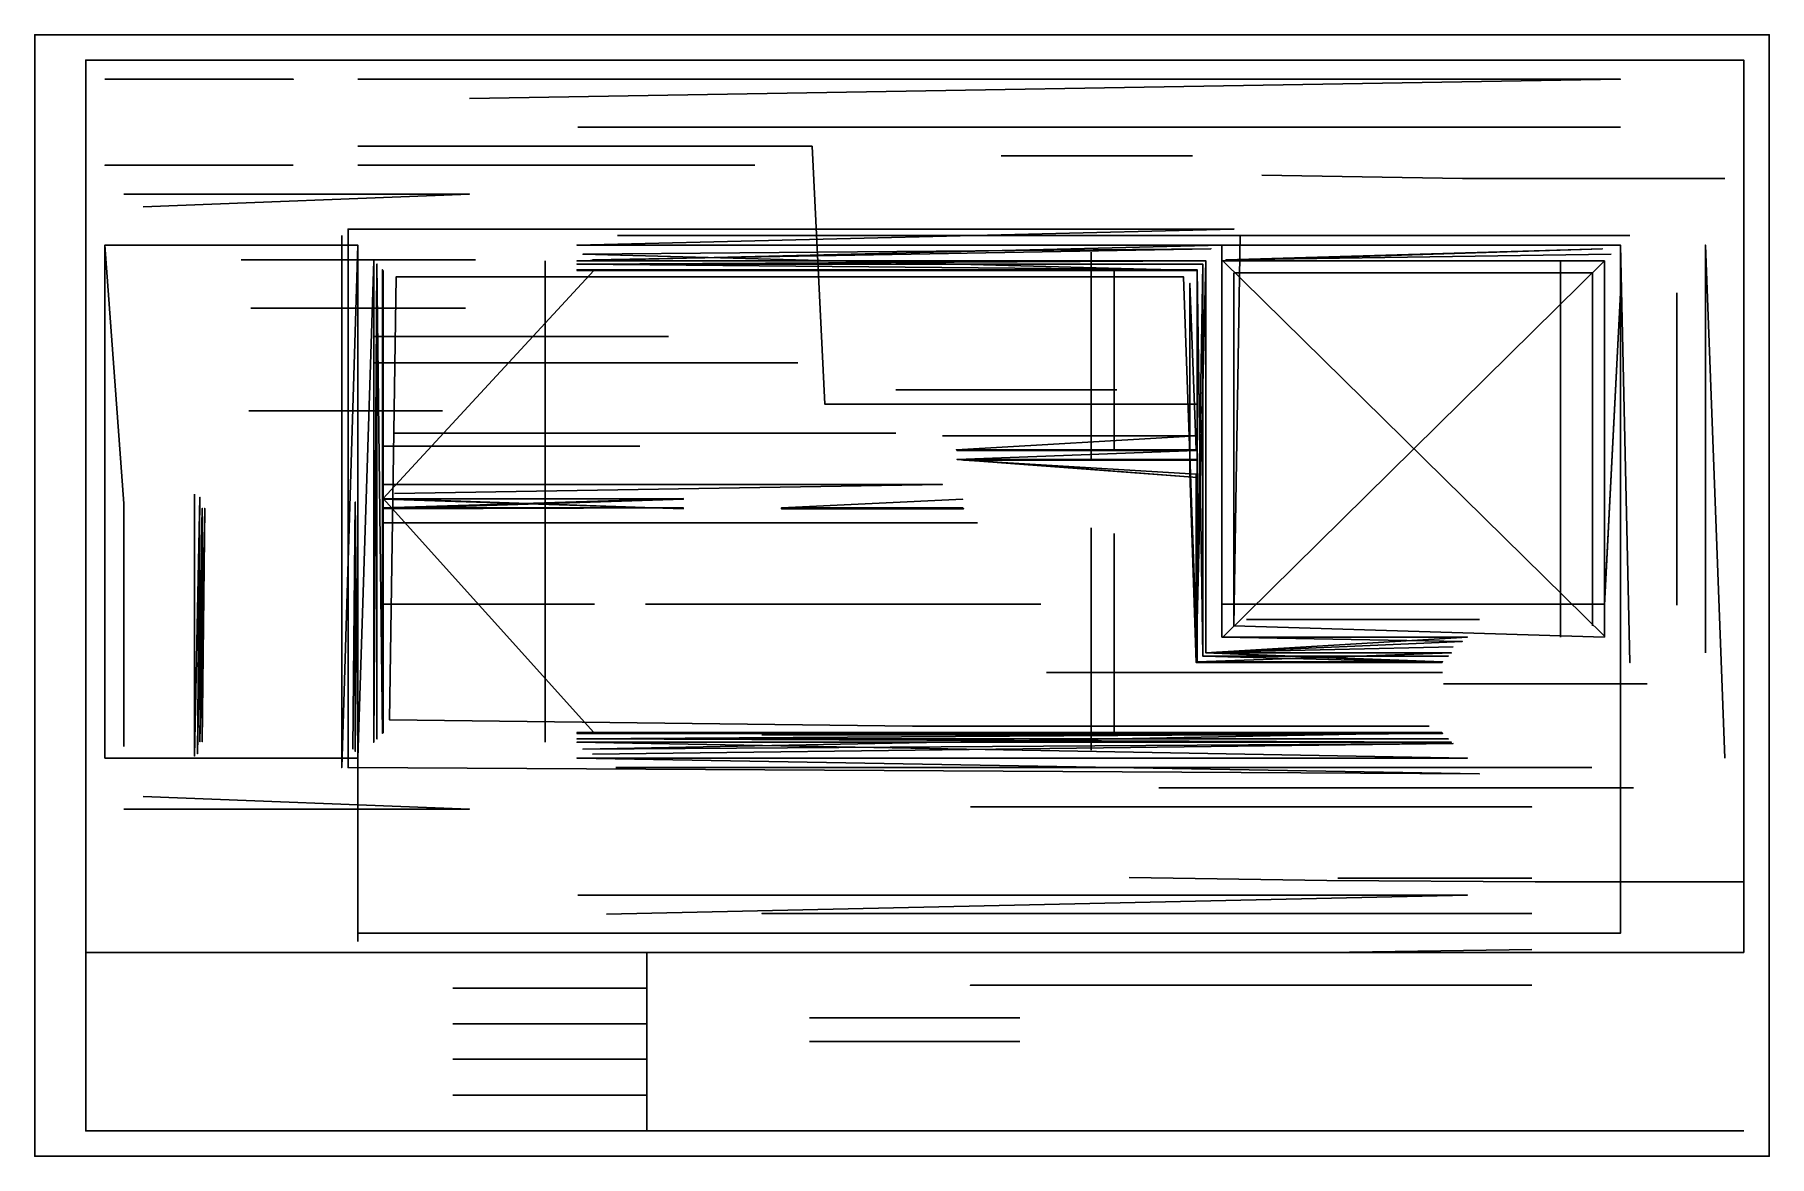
# Model space of a CAD drawing. Header units: metres. Extents: x 0 to 153, y 0 to 99.
import ezdxf

# ---------------------------------------------------------------- set-up
doc = ezdxf.new("R2010")
doc.units = ezdxf.units.M
doc.layers.add('main floor exterior line', color=2, linetype='CONTINUOUS')
doc.layers.add('main floor interior line', color=6, linetype='CONTINUOUS')

msp = doc.modelspace()

# ---------------------------------------------------------------- linework, layer by layer
at = {"layer": 'main floor exterior line'}
for points in [[(152.52, 98.69), (152.52, 0), (152.52, 98.69), (152.52, 0), (152.52, 98.69), (152.52, 0), (152.52, 98.69), (152.52, 0), (152.52, 98.69), (152.52, 0), (152.52, 98.69), (152.52, 0), (152.52, 98.69), (152.52, 0), (152.52, 98.69), (152.52, 0), (152.52, 98.69), (152.52, 0), (152.52, 98.69), (152.52, 0), (152.52, 98.69), (152.52, 0), (152.52, 98.69), (152.52, 0), (152.52, 98.69), (152.52, 0), (152.52, 98.69), (152.52, 0), (152.52, 98.69), (152.52, 0), (152.52, 98.69), (152.52, 0), (152.52, 98.69), (152.52, 0), (152.52, 98.69), (152.52, 0), (152.52, 98.69)], [(4.49, 2.24), (4.49, 96.45), (4.49, 2.24), (4.49, 96.45), (4.49, 2.24), (4.49, 96.45), (4.49, 2.24), (4.49, 96.45), (4.49, 2.24), (4.49, 96.45), (4.49, 2.24), (4.49, 96.45), (4.49, 2.24), (4.49, 96.45), (4.49, 2.24), (4.49, 96.45), (4.49, 2.24), (4.49, 96.45), (4.49, 2.24), (4.49, 96.45), (4.49, 2.24), (4.49, 96.45), (4.49, 2.24), (53.83, 2.24), (4.49, 2.24), (53.83, 2.24), (4.49, 2.24), (53.83, 2.24), (4.49, 2.24), (53.83, 2.24), (4.49, 2.24), (53.83, 2.24), (4.49, 2.24), (53.83, 2.24), (4.49, 2.24), (53.83, 2.24), (4.49, 2.24), (53.83, 2.24), (4.49, 2.24), (53.83, 2.24), (4.49, 2.24), (53.83, 2.24), (4.49, 2.24), (53.83, 2.24), (4.49, 2.24), (53.83, 2.24), (4.49, 2.24)], [(4.49, 17.94), (4.49, 96.45), (4.49, 17.94), (53.83, 17.94)], [(150.28, 96.45), (150.28, 17.94), (53.83, 17.94), (150.28, 17.94), (53.83, 17.94), (150.28, 17.94), (53.83, 17.94), (150.28, 17.94), (53.83, 17.94), (150.28, 17.94), (53.83, 17.94), (150.28, 17.94), (53.83, 17.94), (150.28, 17.94), (53.83, 17.94), (150.28, 17.94)], [(150.28, 17.94), (150.28, 96.45), (150.28, 17.94), (150.28, 96.45), (150.28, 17.94), (150.28, 96.45), (150.28, 17.94), (150.28, 96.45), (150.28, 17.94), (150.28, 96.45), (150.28, 17.94), (150.28, 96.45), (150.28, 17.94), (150.28, 96.45), (150.28, 17.94), (150.28, 96.45), (150.28, 17.94), (150.28, 96.45), (150.28, 17.94), (150.28, 96.45), (150.28, 17.94), (150.28, 96.45), (150.28, 17.94), (150.28, 96.45), (150.28, 17.94), (150.28, 96.45), (150.28, 17.94), (150.28, 96.45), (150.28, 17.94), (150.28, 96.45), (150.28, 17.94), (53.83, 17.94), (150.28, 17.94), (53.83, 17.94), (150.28, 17.94), (53.83, 17.94), (150.28, 17.94), (53.83, 17.94), (150.28, 17.94), (53.83, 17.94), (150.28, 17.94), (53.83, 17.94), (150.28, 17.94), (53.83, 17.94), (150.28, 17.94), (53.83, 17.94), (150.28, 17.94), (53.83, 17.94), (150.28, 17.94), (53.83, 17.94), (150.28, 17.94), (53.83, 17.94)], [(150.28, 96.45), (150.28, 17.94), (150.28, 96.45), (150.28, 17.94), (131.94, 17.94), (113.61, 17.94), (131.63, 18.19)], [(150.28, 96.45), (150.28, 17.94), (150.28, 96.45), (150.28, 17.94), (150.28, 96.45), (150.28, 17.94), (150.28, 96.45), (150.28, 17.94), (150.28, 96.45), (150.28, 17.94), (150.28, 96.45), (150.28, 17.94), (150.28, 96.45), (150.28, 17.94), (150.28, 96.45), (150.28, 17.94), (150.28, 96.45), (150.28, 17.94), (150.28, 96.45), (150.28, 17.94), (150.28, 96.45), (150.28, 17.94), (150.28, 96.45), (150.28, 17.94), (150.28, 96.45), (150.28, 17.94), (150.28, 96.45), (150.28, 17.94), (150.28, 96.45), (150.28, 17.94), (150.28, 96.45), (150.28, 17.94), (150.28, 96.45), (150.28, 17.94), (150.28, 96.45), (150.28, 17.94), (150.28, 96.45), (150.28, 17.94), (150.28, 96.45), (150.28, 17.94), (150.28, 96.45), (150.28, 17.94), (150.28, 96.45), (150.28, 17.94), (150.28, 96.45), (150.28, 17.94), (150.28, 96.45), (150.28, 17.94), (150.28, 96.45), (150.28, 17.94), (150.28, 96.45), (150.28, 17.94)], [(6.17, 94.77), (22.73, 94.77), (6.17, 94.77)], [(28.4, 94.77), (139.43, 94.77), (38.22, 93.08)], [(47.75, 90.56), (139.43, 90.56)], [(28.4, 88.88), (68.36, 88.88)], [(68.36, 88.88), (69.48, 66.17), (102.21, 66.17)], [(22.73, 87.2), (6.17, 87.2), (22.73, 87.2)], [(28.41, 87.2), (63.31, 87.2)], [(84.97, 88.04), (101.79, 88.04)], [(107.89, 86.32), (125.55, 86.04), (148.6, 86.04)], [(9.53, 83.54), (38.22, 84.66), (7.85, 84.66)], [(27, 81.02), (27, 34.2), (28.4, 80.18), (28.4, 35.04), (28.4, 80.18), (28.4, 35.04), (29.81, 78.78), (29.81, 36.44), (29.81, 78.78), (29.81, 36.44), (30.09, 78.5), (30.09, 36.72), (30.09, 78.5), (30.58, 37.21), (30.58, 78.01), (30.65, 37.28), (30.65, 77.94)], [(49.05, 78.89), (103.42, 79.85), (48.21, 79.37), (102.14, 77.94), (47.68, 77.94), (102.14, 77.94), (47.68, 78.01), (102.21, 78.01), (47.68, 78.5), (102.7, 78.5), (47.68, 78.5), (102.98, 78.78), (47.68, 78.78), (102.98, 78.78), (47.68, 78.78), (104.39, 80.18), (47.68, 80.18), (104.39, 80.18), (47.68, 80.18), (105.44, 81.58), (27.56, 81.58), (27.56, 34.2), (127.03, 33.64), (47.68, 35.04), (125.97, 35.04), (47.68, 35.04), (125.97, 35.04), (47.68, 36.44), (124.57, 36.44), (47.68, 36.44), (124.57, 36.44), (47.68, 36.72), (124.29, 36.72), (47.68, 36.72), (123.8, 37.21), (47.68, 37.21), (123.73, 37.28), (47.68, 37.28), (123.73, 37.28), (48.21, 35.83), (124.71, 36.31), (49.05, 35.38)], [(140.27, 81.02), (51.25, 81.02)], [(138.62, 79.37), (104.76, 78.89), (137.84, 79.85), (104.39, 78.78), (138.03, 78.78), (104.39, 78.78), (138.03, 78.78), (138.03, 45.69), (138.03, 78.78), (138.03, 45.69), (105.44, 46.67), (106, 81.02)], [(7.85, 36.06), (7.85, 57.43), (6.17, 80.18), (6.17, 35.04), (28.4, 35.04), (28.4, 57.78), (28.19, 35.63), (28.4, 57.78), (28.19, 35.63), (28.19, 57.57), (27.98, 35.85), (28.19, 57.57), (27.98, 35.85)], [(28.4, 80.18), (6.17, 80.18)], [(28.4, 19.63), (139.43, 19.63), (139.43, 45.9), (139.43, 80.18), (140.27, 43.45), (139.43, 80.18), (139.43, 44.29)], [(92.89, 79.54), (92.89, 61.32)], [(139.43, 80.18), (104.39, 80.18), (139.43, 80.18), (104.39, 80.18), (104.39, 45.69), (104.39, 80.18), (104.39, 45.69), (104.39, 80.18)], [(148.6, 35.04), (146.91, 80.18), (146.91, 44.29)], [(38.75, 78.88), (18.16, 78.88)], [(49.15, 77.94), (30.65, 57.89), (49.15, 37.28)], [(30.65, 37.28), (30.65, 57.05), (57.04, 57.05), (30.65, 56.98), (57.04, 57.82), (30.65, 57.05), (57.04, 57.89), (30.65, 57.82), (57.04, 56.98), (30.65, 57.89), (57.04, 56.98), (30.65, 57.89), (57.04, 57.82), (30.65, 57.05), (30.65, 77.94)], [(102.14, 43.45), (102.7, 78.5), (102.14, 43.45), (102.7, 78.5), (102.7, 44.01), (102.21, 78.01), (102.21, 43.52), (101.02, 77.38), (66.39, 77.38), (31.77, 77.38), (31.21, 38.4), (77.19, 37.84), (122.61, 37.84)], [(44.88, 78.78), (44.88, 57.82), (44.88, 36.44)], [(79.81, 63.39), (102.14, 63.39), (81.04, 62.17), (102.14, 62.17), (81.04, 62.17), (102.14, 62.1), (81.09, 62.1), (102.14, 62.1), (81.11, 61.32), (102.21, 59.72), (81.62, 61.32), (102.14, 61.32), (81.67, 61.25), (102.14, 61.25), (81.67, 61.25), (102.14, 60.03), (102.14, 43.45), (102.98, 78.78), (102.98, 44.29), (102.98, 78.78), (102.98, 44.29), (123.8, 43.52), (102.21, 43.52), (124.57, 44.29), (102.98, 44.29)], [(94.93, 62.1), (94.93, 78.01)], [(104.46, 45.69), (138.03, 78.78)], [(138.03, 45.76), (104.46, 78.78)], [(134.16, 45.69), (134.16, 78.78)], [(102.14, 62.17), (101.58, 76.81), (101.58, 60.13), (102.14, 43.45), (123.73, 43.45), (102.7, 44.01), (124.29, 44.01), (102.7, 44.01), (123.73, 43.45), (102.98, 44.29), (124.57, 44.29), (102.98, 44.29), (125.97, 45.69), (104.39, 45.69), (125.97, 45.69), (104.39, 45.69), (125.52, 45.31), (103.92, 44.35), (124.71, 44.83)], [(105.44, 46.67), (105.44, 77.73), (136.98, 77.73), (136.98, 46.67)], [(104.39, 48.57), (138.03, 48.57), (139.43, 75.97), (139.43, 48.5), (139.43, 75.97), (138.03, 48.5)], [(144.39, 75.97), (144.39, 48.5)], [(37.89, 74.64), (19, 74.64)], [(29.81, 72.13), (55.74, 72.13)], [(29.81, 69.81), (67.1, 69.81)], [(95.14, 67.43), (75.71, 67.43)], [(35.85, 65.58), (18.84, 65.58)], [(75.71, 63.64), (31.63, 63.64)], [(53.22, 62.49), (30.58, 62.49)], [(14.04, 58.27), (14.04, 35.21), (14.53, 57.99), (14.32, 35.42), (14.53, 57.99), (14.32, 35.42), (14.74, 57.01), (14.53, 36.48), (14.95, 57.01), (14.74, 36.48), (14.74, 57.01), (14.53, 36.48), (14.95, 57.01), (14.74, 36.48)], [(30.65, 59.12), (79.81, 59.12), (31.63, 58.31)], [(82.9, 55.75), (30.65, 55.75)], [(92.89, 35.74), (92.89, 55.3)], [(94.93, 54.81), (94.93, 37.21)], [(30.58, 48.57), (49.22, 48.57)], [(53.71, 48.57), (88.47, 48.57)], [(106.56, 47.24), (127.03, 47.24)], [(123.8, 42.56), (88.96, 42.56)], [(141.79, 41.56), (123.87, 41.56)], [(28.4, 18.89), (28.4, 35.04)], [(51.11, 34.2), (136.91, 34.2)], [(98.85, 32.42), (140.57, 32.42)], [(9.53, 31.67), (38.22, 30.55), (7.85, 30.55)], [(82.28, 30.75), (131.63, 30.75), (82.28, 30.75)], [(96.23, 24.52), (113.61, 24.26), (131.94, 24.15), (150.28, 24.15)], [(114.57, 24.47), (131.63, 24.47)], [(47.75, 22.99), (125.97, 22.99), (50.27, 21.31)], [(113.29, 21.38), (63.94, 21.38), (113.29, 21.38), (131.63, 21.36)], [(150.28, 17.94), (53.83, 17.94), (150.28, 17.94), (53.83, 17.94), (150.28, 17.94), (53.83, 17.94), (150.28, 17.94), (53.83, 17.94), (150.28, 17.94), (53.83, 17.94), (150.28, 17.94), (53.83, 17.94), (150.28, 17.94), (53.83, 17.94), (150.28, 17.94), (53.83, 17.94), (150.28, 17.94), (53.83, 17.94), (150.28, 17.94), (53.83, 17.94), (150.28, 17.94), (53.83, 17.94), (150.28, 17.94), (53.83, 17.94), (150.28, 17.94), (53.83, 17.94), (150.28, 17.94), (53.83, 17.94), (150.28, 17.94), (53.83, 17.94), (150.28, 17.94), (53.83, 17.94), (150.28, 17.94), (53.83, 17.94), (150.28, 17.94), (53.83, 17.94), (150.28, 17.94), (53.83, 17.94), (150.28, 17.94), (53.83, 17.94), (150.28, 17.94), (53.83, 17.94), (150.28, 17.94), (53.83, 17.94), (150.28, 17.94), (53.83, 17.94), (150.28, 17.94), (53.83, 17.94), (150.28, 17.94), (4.49, 17.94), (150.28, 17.94), (4.49, 17.94)], [(53.83, 2.24), (53.83, 17.94), (53.83, 2.24), (53.83, 17.94), (53.83, 2.24), (53.83, 17.94), (53.83, 2.24), (53.83, 17.94), (53.83, 2.24), (53.83, 17.94), (53.83, 2.24), (53.83, 17.94), (53.83, 2.24), (53.83, 17.94), (53.83, 2.24), (53.83, 17.94), (53.83, 2.24), (53.83, 17.94), (53.83, 2.24), (53.83, 17.94), (53.83, 2.24), (53.83, 17.94), (53.83, 2.24), (53.83, 17.94), (53.83, 2.24), (53.83, 17.94), (53.83, 2.24), (53.83, 17.94), (53.83, 2.24), (53.83, 17.94), (53.83, 2.24), (53.83, 17.94), (53.83, 2.24), (53.83, 17.94), (53.83, 2.24), (4.49, 2.24), (53.83, 2.24), (4.49, 2.24), (53.83, 2.24), (4.49, 2.24), (53.83, 2.24), (4.49, 2.24), (53.83, 2.24), (4.49, 2.24), (53.83, 2.24), (53.83, 17.94), (4.49, 17.94), (4.49, 2.24)], [(53.83, 17.94), (53.83, 2.24), (53.83, 17.94), (53.83, 2.24), (53.83, 17.94), (53.83, 2.24), (53.83, 17.94), (53.83, 2.24), (53.83, 17.94), (53.83, 2.24), (53.83, 17.94), (53.83, 2.24), (53.83, 17.94), (53.83, 2.24)], [(36.77, 14.8), (53.83, 14.8)], [(131.63, 15.05), (82.28, 15.05), (131.63, 15.05)], [(68.13, 12.2), (86.63, 12.2)], [(36.77, 11.66), (53.83, 11.66)], [(68.13, 10.11), (86.63, 10.11)], [(36.77, 8.55), (53.83, 8.55)], [(36.77, 5.38), (53.83, 5.38)], [(53.83, 2.24), (4.49, 2.24), (53.83, 2.24), (4.49, 2.24), (53.83, 2.24), (4.49, 2.24), (53.83, 2.24), (4.49, 2.24), (53.83, 2.24), (4.49, 2.24), (53.83, 2.24), (4.49, 2.24), (53.83, 2.24), (4.49, 2.24), (53.83, 2.24), (4.49, 2.24), (53.83, 2.24), (4.49, 2.24), (53.83, 2.24), (4.49, 2.24), (53.83, 2.24), (4.49, 2.24), (53.83, 2.24), (4.49, 2.24), (53.83, 2.24), (4.49, 2.24), (53.83, 2.24), (4.49, 2.24), (53.83, 2.24), (4.49, 2.24), (53.83, 2.24), (4.49, 2.24), (53.83, 2.24), (4.49, 2.24), (53.83, 2.24), (4.49, 2.24), (53.83, 2.24), (4.49, 2.24), (53.83, 2.24), (4.49, 2.24), (53.83, 2.24), (4.49, 2.24), (53.83, 2.24), (4.49, 2.24), (53.83, 2.24), (4.49, 2.24), (53.83, 2.24), (4.49, 2.24), (53.83, 2.24), (4.49, 2.24), (53.83, 2.24), (4.49, 2.24)]]:
    msp.add_lwpolyline(points, dxfattribs=at)
at = {"layer": 'main floor interior line'}
for points in [[(152.52, 98.69), (0, 98.69), (152.52, 98.69), (0, 98.69), (152.52, 98.69), (0, 98.69), (152.52, 98.69), (0, 98.69), (152.52, 98.69), (0, 98.69), (152.52, 98.69), (0, 98.69), (152.52, 98.69), (0, 98.69), (152.52, 98.69), (0, 98.69), (152.52, 98.69), (0, 98.69), (152.52, 98.69), (0, 98.69), (152.52, 98.69), (0, 98.69), (152.52, 98.69), (0, 98.69), (152.52, 98.69), (0, 98.69), (152.52, 98.69), (0, 98.69), (152.52, 98.69), (0, 98.69), (152.52, 98.69), (0, 98.69), (152.52, 98.69), (0, 98.69), (152.52, 98.69), (0, 98.69), (152.52, 98.69), (0, 98.69), (152.52, 98.69), (0, 98.69), (152.52, 98.69), (0, 98.69), (152.52, 98.69), (0, 98.69), (152.52, 98.69), (0, 98.69), (152.52, 98.69), (0, 98.69), (152.52, 98.69), (0, 98.69), (152.52, 98.69), (0, 98.69)], [(0, 98.69), (152.52, 98.69), (0, 98.69), (152.52, 98.69), (0, 98.69), (152.52, 98.69), (0, 98.69), (152.52, 98.69), (0, 98.69), (152.52, 98.69), (0, 98.69), (152.52, 98.69), (0, 98.69), (152.52, 98.69), (0, 98.69), (152.52, 98.69), (0, 98.69), (152.52, 98.69), (0, 98.69), (152.52, 98.69), (0, 98.69), (152.52, 98.69), (0, 98.69), (152.52, 98.69), (0, 98.69), (152.52, 98.69), (0, 98.69), (152.52, 98.69), (0, 98.69), (152.52, 98.69), (0, 98.69), (152.52, 98.69), (0, 98.69), (152.52, 98.69), (0, 98.69), (152.52, 98.69), (0, 98.69), (152.52, 98.69), (0, 98.69), (152.52, 98.69), (0, 98.69), (152.52, 98.69), (0, 98.69), (152.52, 98.69), (0, 98.69), (152.52, 98.69), (0, 98.69), (152.52, 98.69), (0, 98.69), (152.52, 98.69), (0, 98.69), (152.52, 98.69)], [(0, 98.69), (152.52, 98.69), (0, 98.69), (152.52, 98.69), (0, 98.69), (152.52, 98.69), (0, 98.69), (152.52, 98.69), (0, 98.69), (152.52, 98.69), (0, 98.69), (152.52, 98.69), (0, 98.69), (152.52, 98.69), (0, 98.69), (152.52, 98.69), (0, 98.69), (152.52, 98.69), (0, 98.69), (152.52, 98.69), (0, 98.69), (152.52, 98.69), (0, 98.69), (152.52, 98.69), (0, 98.69), (152.52, 98.69), (0, 98.69), (152.52, 98.69), (0, 98.69), (152.52, 98.69), (0, 98.69), (152.52, 98.69), (0, 98.69), (152.52, 98.69), (0, 98.69), (152.52, 98.69), (0, 98.69), (152.52, 98.69), (0, 98.69), (152.52, 98.69), (0, 98.69), (152.52, 98.69), (0, 98.69), (152.52, 98.69), (0, 98.69), (152.52, 98.69), (0, 98.69), (152.52, 98.69), (0, 98.69), (152.52, 98.69), (0, 98.69), (152.52, 98.69)], [(0, 98.69), (152.52, 98.69), (0, 98.69), (152.52, 98.69), (0, 98.69), (152.52, 98.69), (0, 98.69), (152.52, 98.69), (0, 98.69), (152.52, 98.69), (0, 98.69), (152.52, 98.69), (0, 98.69), (152.52, 98.69), (0, 98.69), (152.52, 98.69), (0, 98.69), (152.52, 98.69), (0, 98.69), (152.52, 98.69), (0, 98.69), (152.52, 98.69), (0, 98.69), (152.52, 98.69), (0, 98.69), (152.52, 98.69), (0, 98.69), (152.52, 98.69), (0, 98.69), (152.52, 98.69), (0, 98.69), (152.52, 98.69), (0, 98.69), (152.52, 98.69), (0, 98.69), (152.52, 98.69), (0, 98.69)], [(0, 0), (0, 98.69)], [(0, 0), (0, 98.69), (0, 0), (0, 98.69), (0, 0), (0, 98.69), (0, 0), (0, 98.69), (0, 0), (0, 98.69), (0, 0), (0, 98.69), (0, 0), (0, 98.69), (0, 0), (0, 98.69), (0, 0), (0, 98.69), (0, 0), (0, 98.69), (0, 0), (0, 98.69), (0, 0), (0, 98.69), (0, 0), (0, 98.69), (0, 0), (0, 98.69), (0, 0), (0, 98.69), (0, 0), (0, 98.69), (0, 0), (0, 98.69), (0, 0), (0, 98.69), (0, 0), (0, 98.69), (0, 0), (0, 98.69), (0, 0), (0, 98.69), (0, 0), (0, 98.69), (0, 0), (0, 98.69)], [(0, 0), (0, 98.69), (0, 0), (0, 98.69), (0, 0), (0, 98.69), (0, 0), (0, 98.69), (0, 0), (0, 98.69), (0, 0), (0, 98.69), (0, 0), (0, 98.69), (0, 0), (0, 98.69), (0, 0), (0, 98.69), (0, 0), (0, 98.69), (0, 0), (0, 98.69), (0, 0), (0, 98.69), (0, 0), (0, 98.69), (0, 0), (0, 98.69), (0, 0), (0, 98.69), (0, 0), (0, 98.69), (0, 0), (0, 98.69), (0, 0), (0, 98.69), (0, 0), (0, 98.69), (0, 0), (0, 98.69), (0, 0), (0, 98.69), (0, 0), (0, 98.69), (0, 0), (0, 98.69), (0, 0), (0, 98.69), (0, 0), (0, 98.69), (0, 0), (0, 98.69)], [(0, 0), (0, 98.69), (0, 0), (0, 98.69), (0, 0), (0, 98.69), (0, 0), (0, 98.69), (0, 0), (0, 98.69), (0, 0), (0, 98.69), (0, 0), (0, 98.69), (0, 0), (0, 98.69), (0, 0), (0, 98.69), (0, 0), (0, 98.69), (0, 0), (0, 98.69), (0, 0), (0, 98.69), (0, 0), (0, 98.69), (0, 0), (0, 98.69), (0, 0), (0, 98.69), (0, 0), (0, 98.69), (0, 0), (0, 98.69), (0, 0), (0, 98.69), (0, 0), (0, 98.69), (0, 0), (0, 98.69), (0, 0), (0, 98.69), (0, 0), (0, 98.69), (0, 0), (0, 98.69), (0, 0), (0, 98.69), (0, 0), (0, 98.69), (0, 0), (0, 98.69)], [(0, 0), (0, 98.69), (0, 0), (0, 98.69), (0, 0), (0, 98.69), (0, 0), (0, 98.69), (0, 0), (0, 98.69), (0, 0), (0, 98.69), (0, 0), (0, 98.69), (0, 0), (0, 98.69), (0, 0), (0, 98.69), (0, 0), (0, 98.69), (0, 0), (0, 98.69), (0, 0), (0, 98.69), (0, 0), (0, 98.69), (0, 0), (0, 98.69), (0, 0), (0, 98.69), (0, 0), (0, 98.69), (0, 0), (0, 98.69), (0, 0), (0, 98.69), (0, 0), (0, 98.69), (0, 0), (0, 98.69), (0, 0), (0, 98.69)], [(152.52, 98.69), (152.52, 0), (152.52, 98.69), (152.52, 0), (152.52, 98.69), (152.52, 0), (152.52, 98.69), (152.52, 0), (152.52, 98.69), (152.52, 0), (152.52, 98.69), (152.52, 0), (152.52, 98.69), (152.52, 0), (152.52, 98.69), (152.52, 0), (152.52, 98.69), (152.52, 0), (152.52, 98.69), (152.52, 0), (152.52, 98.69), (152.52, 0), (152.52, 98.69), (152.52, 0), (152.52, 98.69), (152.52, 0), (152.52, 98.69), (152.52, 0), (152.52, 98.69), (152.52, 0), (152.52, 98.69), (152.52, 0), (152.52, 98.69), (152.52, 0), (152.52, 98.69), (152.52, 0), (152.52, 98.69), (152.52, 0), (152.52, 98.69), (152.52, 0), (152.52, 98.69), (152.52, 0), (152.52, 98.69), (152.52, 0), (152.52, 98.69), (152.52, 0), (152.52, 98.69), (152.52, 0), (152.52, 98.69), (152.52, 0), (152.52, 98.69), (152.52, 0)], [(152.52, 98.69), (152.52, 0), (152.52, 98.69), (152.52, 0), (152.52, 98.69), (152.52, 0), (152.52, 98.69), (152.52, 0), (152.52, 98.69), (152.52, 0), (152.52, 98.69), (152.52, 0), (152.52, 98.69), (152.52, 0), (152.52, 98.69), (152.52, 0), (152.52, 98.69), (152.52, 0), (152.52, 98.69), (152.52, 0), (152.52, 98.69), (152.52, 0), (152.52, 98.69), (152.52, 0), (152.52, 98.69), (152.52, 0), (152.52, 98.69), (152.52, 0), (152.52, 98.69), (152.52, 0), (152.52, 98.69), (152.52, 0), (152.52, 98.69), (152.52, 0), (152.52, 98.69), (152.52, 0), (152.52, 98.69), (152.52, 0), (152.52, 98.69), (152.52, 0), (152.52, 98.69), (152.52, 0), (152.52, 98.69), (152.52, 0), (152.52, 98.69), (152.52, 0), (152.52, 98.69), (152.52, 0), (152.52, 98.69), (152.52, 0), (152.52, 98.69), (152.52, 0)], [(152.52, 98.69), (152.52, 0), (152.52, 98.69), (152.52, 0), (152.52, 98.69), (152.52, 0), (152.52, 98.69), (152.52, 0), (152.52, 98.69), (152.52, 0), (152.52, 98.69), (152.52, 0), (152.52, 98.69), (152.52, 0), (152.52, 98.69), (152.52, 0), (152.52, 98.69), (152.52, 0), (152.52, 98.69), (152.52, 0), (152.52, 98.69), (152.52, 0), (152.52, 98.69), (152.52, 0), (152.52, 98.69), (152.52, 0), (152.52, 98.69), (152.52, 0), (152.52, 98.69), (152.52, 0), (152.52, 98.69), (152.52, 0), (152.52, 98.69), (152.52, 0), (152.52, 98.69), (152.52, 0), (152.52, 98.69), (152.52, 0), (152.52, 98.69), (152.52, 0), (152.52, 98.69), (152.52, 0), (152.52, 98.69), (152.52, 0), (152.52, 98.69), (152.52, 0), (152.52, 98.69), (152.52, 0), (152.52, 98.69), (152.52, 0), (152.52, 98.69), (152.52, 0)], [(4.49, 96.45), (150.28, 96.45), (4.49, 96.45), (150.28, 96.45), (4.49, 96.45), (150.28, 96.45), (4.49, 96.45), (150.28, 96.45), (4.49, 96.45), (150.28, 96.45), (4.49, 96.45), (150.28, 96.45), (4.49, 96.45), (150.28, 96.45), (4.49, 96.45), (150.28, 96.45)], [(4.49, 96.45), (150.28, 96.45), (4.49, 96.45), (150.28, 96.45), (4.49, 96.45), (150.28, 96.45), (4.49, 96.45), (150.28, 96.45), (4.49, 96.45), (150.28, 96.45), (4.49, 96.45), (150.28, 96.45), (4.49, 96.45), (150.28, 96.45)], [(4.49, 96.45), (150.28, 96.45), (4.49, 96.45), (150.28, 96.45), (4.49, 96.45), (150.28, 96.45), (4.49, 96.45), (150.28, 96.45), (4.49, 96.45), (150.28, 96.45), (4.49, 96.45), (150.28, 96.45), (4.49, 96.45), (150.28, 96.45), (4.49, 96.45), (150.28, 96.45), (4.49, 96.45), (150.28, 96.45), (4.49, 96.45), (150.28, 96.45), (4.49, 96.45), (150.28, 96.45), (4.49, 96.45), (150.28, 96.45), (4.49, 96.45), (150.28, 96.45), (4.49, 96.45), (150.28, 96.45), (4.49, 96.45), (150.28, 96.45), (4.49, 96.45), (150.28, 96.45), (4.49, 96.45), (150.28, 96.45), (4.49, 96.45), (150.28, 96.45), (4.49, 96.45), (150.28, 96.45), (4.49, 96.45), (150.28, 96.45), (4.49, 96.45), (150.28, 96.45), (4.49, 96.45), (150.28, 96.45), (4.49, 96.45), (150.28, 96.45), (4.49, 96.45), (150.28, 96.45), (4.49, 96.45), (150.28, 96.45), (4.49, 96.45), (150.28, 96.45)], [(4.49, 96.45), (150.28, 96.45), (4.49, 96.45), (150.28, 96.45), (4.49, 96.45), (150.28, 96.45), (4.49, 96.45)], [(4.49, 2.24), (4.49, 96.45), (4.49, 2.24), (4.49, 96.45), (4.49, 2.24), (4.49, 96.45), (4.49, 2.24), (4.49, 96.45), (4.49, 2.24), (4.49, 96.45), (4.49, 2.24)], [(4.49, 2.24), (4.49, 96.45), (4.49, 2.24), (4.49, 96.45), (4.49, 2.24), (4.49, 96.45), (4.49, 2.24), (4.49, 96.45), (4.49, 2.24), (4.49, 96.45), (4.49, 2.24), (4.49, 96.45), (4.49, 2.24), (4.49, 96.45), (4.49, 2.24), (4.49, 96.45), (4.49, 2.24), (4.49, 96.45), (4.49, 2.24), (4.49, 96.45), (4.49, 2.24), (4.49, 96.45), (4.49, 2.24), (4.49, 96.45), (4.49, 2.24), (4.49, 96.45), (4.49, 2.24), (4.49, 96.45), (4.49, 2.24), (4.49, 96.45), (4.49, 2.24), (4.49, 96.45), (4.49, 2.24), (4.49, 96.45), (4.49, 2.24), (4.49, 96.45), (4.49, 2.24), (4.49, 96.45), (4.49, 2.24), (4.49, 96.45), (4.49, 2.24), (4.49, 96.45), (4.49, 2.24), (4.49, 96.45), (4.49, 2.24), (4.49, 96.45), (4.49, 2.24), (4.49, 96.45), (4.49, 2.24), (4.49, 96.45), (4.49, 2.24), (4.49, 96.45)], [(81.67, 56.98), (65.66, 56.98), (81.67, 56.98), (65.66, 56.98), (81.62, 57.05), (65.66, 57.05), (81.6, 57.82), (65.66, 57.05)], [(63.94, 37.08), (113.29, 37.08), (63.94, 37.08)], [(150.28, 2.24), (4.49, 2.24)], [(0, 0), (152.52, 0), (0, 0), (152.52, 0), (0, 0), (152.52, 0), (0, 0), (152.52, 0), (0, 0), (152.52, 0), (0, 0), (152.52, 0), (0, 0), (152.52, 0), (0, 0), (152.52, 0), (0, 0), (152.52, 0), (0, 0), (152.52, 0), (0, 0), (152.52, 0), (0, 0), (152.52, 0), (0, 0), (152.52, 0), (0, 0), (152.52, 0), (0, 0), (152.52, 0), (0, 0), (152.52, 0), (0, 0), (152.52, 0), (0, 0), (152.52, 0), (0, 0), (152.52, 0), (0, 0), (152.52, 0), (0, 0), (152.52, 0), (0, 0), (152.52, 0), (0, 0), (152.52, 0), (0, 0), (152.52, 0), (0, 0), (152.52, 0), (0, 0), (152.52, 0)], [(152.52, 0), (0, 0), (152.52, 0), (0, 0), (152.52, 0), (0, 0), (152.52, 0), (0, 0), (152.52, 0), (0, 0), (152.52, 0), (0, 0), (152.52, 0), (0, 0), (152.52, 0), (0, 0), (152.52, 0), (0, 0), (152.52, 0), (0, 0), (152.52, 0), (0, 0), (152.52, 0), (0, 0), (152.52, 0), (0, 0), (152.52, 0), (0, 0), (152.52, 0), (0, 0), (152.52, 0), (0, 0), (152.52, 0), (0, 0), (152.52, 0), (0, 0), (152.52, 0), (0, 0), (152.52, 0), (0, 0), (152.52, 0), (0, 0), (152.52, 0), (0, 0), (152.52, 0), (0, 0), (152.52, 0), (0, 0), (152.52, 0), (0, 0), (152.52, 0), (0, 0)], [(152.52, 0), (0, 0), (152.52, 0), (0, 0), (152.52, 0), (0, 0), (152.52, 0), (0, 0), (152.52, 0), (0, 0), (152.52, 0), (0, 0), (152.52, 0), (0, 0), (152.52, 0), (0, 0), (152.52, 0), (0, 0), (152.52, 0), (0, 0), (152.52, 0), (0, 0), (152.52, 0), (0, 0), (152.52, 0), (0, 0), (152.52, 0), (0, 0), (152.52, 0), (0, 0), (152.52, 0), (0, 0), (152.52, 0), (0, 0), (152.52, 0), (0, 0), (152.52, 0), (0, 0), (152.52, 0), (0, 0), (152.52, 0), (0, 0), (152.52, 0), (0, 0), (152.52, 0), (0, 0), (152.52, 0), (0, 0), (152.52, 0), (0, 0), (152.52, 0), (0, 0)], [(152.52, 0), (0, 0), (152.52, 0), (0, 0), (152.52, 0), (0, 0), (152.52, 0), (0, 0), (152.52, 0), (0, 0), (152.52, 0), (0, 0), (152.52, 0), (0, 0), (152.52, 0), (0, 0), (152.52, 0), (0, 0), (152.52, 0), (0, 0), (152.52, 0), (0, 0), (152.52, 0), (0, 0), (152.52, 0), (0, 0), (152.52, 0), (0, 0), (152.52, 0), (0, 0), (152.52, 0), (0, 0), (152.52, 0), (0, 0), (152.52, 0), (0, 0), (152.52, 0)]]:
    msp.add_lwpolyline(points, dxfattribs=at)

doc.saveas('drawing.dxf')
